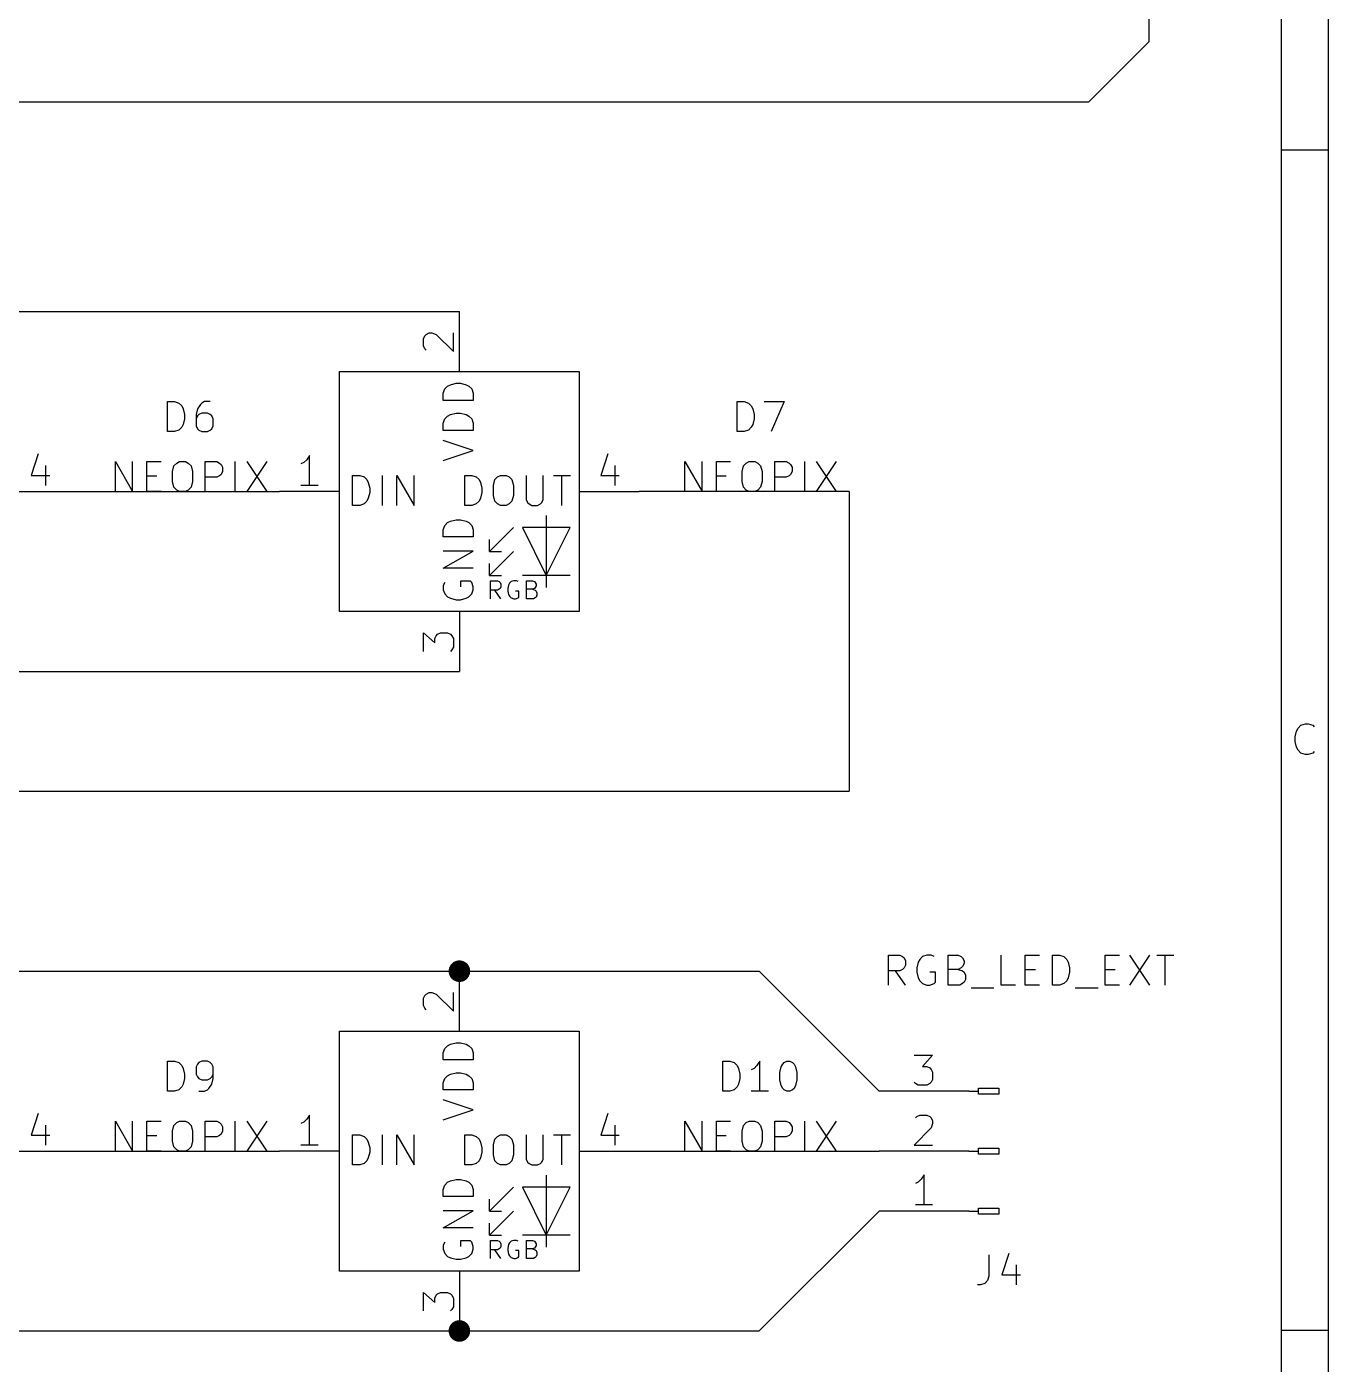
# Model space of a CAD drawing. Extents: x 0.4 to 11.3, y -7.9 to -0.4.
# Drawn here: x 9.128 to 11.299, y -6.355 to -4.125 of the extents above; entities that cross this region are included whole.
import ezdxf

# ---------------------------------------------------------------- set-up
doc = ezdxf.new("R2010")
doc.units = 0
doc.header["$MEASUREMENT"] = 0
for name, color, linetype in [('CYAN2', 4, 'CONTINUOUS'), ('GREEN3', 91, 'CONTINUOUS'), ('LYELLOW', 51, 'CONTINUOUS'), ('RED2', 1, 'CONTINUOUS'), ('RED3', 11, 'CONTINUOUS')]:
    doc.layers.add(name, color=color, linetype=linetype)

msp = doc.modelspace()

# ---------------------------------------------------------------- linework, layer by layer
at = {"layer": 'CYAN2', "linetype": 'CONTINUOUS'}
for p, q in [((9.82551, -4.72905), (9.83028, -4.72428)), ((9.83028, -4.72428), (9.83504, -4.7219)), ((9.83504, -4.7219), (9.84456, -4.71952)), ((9.84456, -4.71952), (9.8517, -4.71952)), ((9.8517, -4.71952), (9.86122, -4.7219)), ((9.86122, -4.7219), (9.86599, -4.72428)), ((9.86599, -4.72428), (9.87075, -4.72905)), ((9.36309, -4.80013), (9.36309, -4.75013)), ((9.36309, -4.75013), (9.375, -4.75013)), ((9.375, -4.75013), (9.38214, -4.75252)), ((9.425, -4.75013), (9.42024, -4.75252)), ((9.43452, -4.75013), (9.425, -4.75013)), ((9.82313, -4.73619), (9.82551, -4.72905)), ((9.82313, -4.74809), (9.82313, -4.73619)), ((9.87313, -4.74809), (9.82313, -4.74809)), ((9.87075, -4.72905), (9.87313, -4.73619)), ((9.87313, -4.73619), (9.87313, -4.74809)), ((10.3131, -4.80013), (10.3131, -4.75013)), ((10.3131, -4.75013), (10.325, -4.75013)), ((10.325, -4.75013), (10.3321, -4.75252)), ((10.3583, -4.75013), (10.3917, -4.75013)), ((10.3917, -4.75013), (10.3702, -4.80013)), ((9.38214, -4.75252), (9.38691, -4.75728)), ((9.38691, -4.75728), (9.38929, -4.76204)), ((9.38929, -4.76204), (9.39167, -4.77156)), ((9.39167, -4.77156), (9.39167, -4.7787)), ((9.41309, -4.76204), (9.41072, -4.77156)), ((9.41072, -4.77156), (9.41072, -4.79061)), ((9.41786, -4.7549), (9.41309, -4.76204)), ((9.41548, -4.77156), (9.41309, -4.77394)), ((9.42024, -4.76918), (9.41548, -4.77156)), ((9.42024, -4.75252), (9.41786, -4.7549)), ((9.42976, -4.76918), (9.42024, -4.76918)), ((9.43452, -4.77156), (9.42976, -4.76918)), ((9.43691, -4.77394), (9.43452, -4.77156)), ((9.83028, -4.77428), (9.83504, -4.7719)), ((9.83504, -4.7719), (9.84456, -4.76952)), ((9.84456, -4.76952), (9.8517, -4.76952)), ((9.8517, -4.76952), (9.86122, -4.7719)), ((9.86122, -4.7719), (9.86599, -4.77428)), ((10.3321, -4.75252), (10.3369, -4.75728)), ((10.3369, -4.75728), (10.3393, -4.76204)), ((10.3393, -4.76204), (10.3417, -4.77156)), ((10.3417, -4.77156), (10.3417, -4.7787)), ((9.38691, -4.79299), (9.38214, -4.79776)), ((9.38929, -4.78823), (9.38691, -4.79299)), ((9.39167, -4.7787), (9.38929, -4.78823)), ((9.41309, -4.77394), (9.41072, -4.7787)), ((9.41072, -4.79061), (9.41309, -4.79537)), ((9.41309, -4.79537), (9.41548, -4.79776)), ((9.43452, -4.79776), (9.43691, -4.79537)), ((9.43929, -4.7787), (9.43691, -4.77394)), ((9.43691, -4.79537), (9.43929, -4.79061)), ((9.43929, -4.79061), (9.43929, -4.7787)), ((9.82313, -4.78619), (9.82551, -4.77905)), ((9.82313, -4.79809), (9.82313, -4.78619)), ((9.82551, -4.77905), (9.83028, -4.77428)), ((9.86599, -4.77428), (9.87075, -4.77905)), ((9.87075, -4.77905), (9.87313, -4.78619)), ((9.87313, -4.78619), (9.87313, -4.79809)), ((10.3369, -4.79299), (10.3321, -4.79776)), ((10.3393, -4.78823), (10.3369, -4.79299)), ((10.3417, -4.7787), (10.3393, -4.78823)), ((9.375, -4.80013), (9.36309, -4.80013)), ((9.38214, -4.79776), (9.375, -4.80013)), ((9.41548, -4.79776), (9.42024, -4.80013)), ((9.42024, -4.80013), (9.42976, -4.80013)), ((9.42976, -4.80013), (9.43452, -4.79776)), ((9.87313, -4.79809), (9.82313, -4.79809)), ((9.87313, -4.83143), (9.82313, -4.81476)), ((10.325, -4.80013), (10.3131, -4.80013)), ((10.3321, -4.79776), (10.325, -4.80013)), ((9.82313, -4.84809), (9.87313, -4.83143)), ((9.27619, -4.90013), (9.27619, -4.85013)), ((9.27619, -4.85013), (9.30476, -4.90013)), ((9.30476, -4.90013), (9.30476, -4.85013)), ((9.32857, -4.90013), (9.32857, -4.85013)), ((9.32857, -4.85013), (9.35238, -4.85013)), ((9.37143, -4.8668), (9.37381, -4.85728)), ((9.37381, -4.85728), (9.37857, -4.85252)), ((9.37857, -4.85252), (9.38333, -4.85013)), ((9.38333, -4.85013), (9.39285, -4.85013)), ((9.39285, -4.85013), (9.39762, -4.85252)), ((9.39762, -4.85252), (9.40238, -4.85728)), ((9.40238, -4.85728), (9.40476, -4.8668)), ((9.42619, -4.90013), (9.42619, -4.85013)), ((9.42619, -4.85013), (9.44524, -4.85013)), ((9.44524, -4.85013), (9.45, -4.85252)), ((9.45, -4.85252), (9.45238, -4.8549)), ((9.45238, -4.8549), (9.45476, -4.85966)), ((9.45476, -4.85966), (9.45476, -4.8668)), ((9.47619, -4.90013), (9.47619, -4.85013)), ((9.49524, -4.85013), (9.52857, -4.90013)), ((9.52857, -4.85013), (9.49524, -4.90013)), ((10.2262, -4.90013), (10.2262, -4.85013)), ((10.2262, -4.85013), (10.2548, -4.90013)), ((10.2548, -4.90013), (10.2548, -4.85013)), ((10.2786, -4.90013), (10.2786, -4.85013)), ((10.2786, -4.85013), (10.3024, -4.85013)), ((10.3214, -4.8668), (10.3238, -4.85728)), ((10.3238, -4.85728), (10.3286, -4.85252)), ((10.3286, -4.85252), (10.3333, -4.85013)), ((10.3333, -4.85013), (10.3429, -4.85013)), ((10.3429, -4.85013), (10.3476, -4.85252)), ((10.3476, -4.85252), (10.3524, -4.85728)), ((10.3524, -4.85728), (10.3548, -4.8668)), ((10.3762, -4.90013), (10.3762, -4.85013)), ((10.3762, -4.85013), (10.3952, -4.85013)), ((10.3952, -4.85013), (10.4, -4.85252)), ((10.4, -4.85252), (10.4024, -4.8549)), ((10.4024, -4.8549), (10.4048, -4.85966)), ((10.4048, -4.85966), (10.4048, -4.8668)), ((10.4262, -4.90013), (10.4262, -4.85013)), ((10.4452, -4.85013), (10.4786, -4.90013)), ((10.4786, -4.85013), (10.4452, -4.90013)), ((9.32857, -4.87394), (9.34524, -4.87394)), ((9.37143, -4.88347), (9.37143, -4.8668)), ((9.37381, -4.89299), (9.37143, -4.88347)), ((9.40476, -4.88347), (9.40238, -4.89299)), ((9.40476, -4.8668), (9.40476, -4.88347)), ((9.44524, -4.87633), (9.42619, -4.87633)), ((9.45, -4.87394), (9.44524, -4.87633)), ((9.45238, -4.87156), (9.45, -4.87394)), ((9.45476, -4.8668), (9.45238, -4.87156)), ((9.6719, -4.92313), (9.6719, -4.87313)), ((9.6719, -4.87313), (9.68381, -4.87313)), ((9.68381, -4.87313), (9.69095, -4.87551)), ((9.69095, -4.87551), (9.69571, -4.88028)), ((9.69571, -4.88028), (9.69809, -4.88504)), ((9.7219, -4.92313), (9.7219, -4.87313)), ((9.74571, -4.92313), (9.74571, -4.87313)), ((9.74571, -4.87313), (9.77428, -4.92313)), ((9.77428, -4.92313), (9.77428, -4.87313)), ((9.85904, -4.92313), (9.85904, -4.87313)), ((9.85904, -4.87313), (9.87095, -4.87313)), ((9.87095, -4.87313), (9.87809, -4.87551)), ((9.87809, -4.87551), (9.88285, -4.88028)), ((9.88285, -4.88028), (9.88524, -4.88504)), ((9.90667, -4.8898), (9.90904, -4.88028)), ((9.90904, -4.88028), (9.91381, -4.87551)), ((9.91381, -4.87551), (9.91857, -4.87313)), ((9.91857, -4.87313), (9.92809, -4.87313)), ((9.92809, -4.87313), (9.93285, -4.87551)), ((9.93285, -4.87551), (9.93761, -4.88028)), ((9.93761, -4.88028), (9.94, -4.8898)), ((9.96143, -4.87313), (9.96143, -4.91361)), ((9.99, -4.91361), (9.99, -4.87313)), ((10.0067, -4.87313), (10.0352, -4.87313)), ((10.021, -4.92313), (10.021, -4.87313)), ((10.2786, -4.87394), (10.2952, -4.87394)), ((10.3214, -4.88347), (10.3214, -4.8668)), ((10.3238, -4.89299), (10.3214, -4.88347)), ((10.3548, -4.88347), (10.3524, -4.89299)), ((10.3548, -4.8668), (10.3548, -4.88347)), ((10.3952, -4.87633), (10.3762, -4.87633)), ((10.4, -4.87394), (10.3952, -4.87633)), ((10.4024, -4.87156), (10.4, -4.87394)), ((10.4048, -4.8668), (10.4024, -4.87156)), ((9.35238, -4.90013), (9.32857, -4.90013)), ((9.37857, -4.89776), (9.37381, -4.89299)), ((9.38333, -4.90013), (9.37857, -4.89776)), ((9.39285, -4.90013), (9.38333, -4.90013)), ((9.39762, -4.89776), (9.39285, -4.90013)), ((9.40238, -4.89299), (9.39762, -4.89776)), ((9.69809, -4.88504), (9.70047, -4.89456)), ((9.70047, -4.9017), (9.69809, -4.91122)), ((9.70047, -4.89456), (9.70047, -4.9017)), ((9.88524, -4.88504), (9.88761, -4.89456)), ((9.88761, -4.9017), (9.88524, -4.91122)), ((9.88761, -4.89456), (9.88761, -4.9017)), ((9.90667, -4.90646), (9.90667, -4.8898)), ((9.90904, -4.91599), (9.90667, -4.90646)), ((9.94, -4.90646), (9.93761, -4.91599)), ((9.94, -4.8898), (9.94, -4.90646)), ((10.3024, -4.90013), (10.2786, -4.90013)), ((10.3286, -4.89776), (10.3238, -4.89299)), ((10.3333, -4.90013), (10.3286, -4.89776)), ((10.3429, -4.90013), (10.3333, -4.90013)), ((10.3476, -4.89776), (10.3429, -4.90013)), ((10.3524, -4.89299), (10.3476, -4.89776)), ((9.68381, -4.92313), (9.6719, -4.92313)), ((9.69095, -4.92075), (9.68381, -4.92313)), ((9.69571, -4.91599), (9.69095, -4.92075)), ((9.69809, -4.91122), (9.69571, -4.91599)), ((9.87095, -4.92313), (9.85904, -4.92313)), ((9.87809, -4.92075), (9.87095, -4.92313)), ((9.88285, -4.91599), (9.87809, -4.92075)), ((9.88524, -4.91122), (9.88285, -4.91599)), ((9.91381, -4.92075), (9.90904, -4.91599)), ((9.91857, -4.92313), (9.91381, -4.92075)), ((9.92809, -4.92313), (9.91857, -4.92313)), ((9.93285, -4.92075), (9.92809, -4.92313)), ((9.93761, -4.91599), (9.93285, -4.92075)), ((9.96143, -4.91361), (9.96381, -4.91837)), ((9.96381, -4.91837), (9.96619, -4.92075)), ((9.96619, -4.92075), (9.97095, -4.92313)), ((9.97095, -4.92313), (9.98047, -4.92313)), ((9.98047, -4.92313), (9.98524, -4.92075)), ((9.98524, -4.92075), (9.98762, -4.91837)), ((9.98762, -4.91837), (9.99, -4.91361)), ((9.83028, -4.9519), (9.83504, -4.94952)), ((9.83504, -4.94952), (9.84456, -4.94714)), ((9.84456, -4.94714), (9.8517, -4.94714)), ((9.8517, -4.94714), (9.86122, -4.94952)), ((9.86122, -4.94952), (9.86599, -4.9519)), ((9.82313, -4.96381), (9.82551, -4.95667)), ((9.82313, -4.97571), (9.82313, -4.96381)), ((9.82551, -4.95667), (9.83028, -4.9519)), ((9.86599, -4.9519), (9.87075, -4.95667)), ((9.87075, -4.95667), (9.87313, -4.96381)), ((9.87313, -4.96381), (9.87313, -4.97571)), ((9.87313, -4.97571), (9.82313, -4.97571)), ((9.82313, -5.02809), (9.87313, -4.99952)), ((9.87313, -4.99952), (9.82313, -4.99952)), ((9.87313, -5.02809), (9.82313, -5.02809)), ((9.82551, -5.0519), (9.82313, -5.05667)), ((9.82313, -5.05667), (9.82313, -5.06381)), ((9.86837, -5.04952), (9.8517, -5.04952)), ((9.8517, -5.04952), (9.8517, -5.05905)), ((9.87075, -5.0519), (9.86837, -5.04952)), ((9.87313, -5.05905), (9.87075, -5.0519)), ((9.87313, -5.06381), (9.87313, -5.05905)), ((9.82313, -5.06381), (9.82551, -5.07095)), ((9.82551, -5.07095), (9.83028, -5.07571)), ((9.83028, -5.07571), (9.83504, -5.07809)), ((9.83504, -5.07809), (9.84456, -5.08047)), ((9.84456, -5.08047), (9.8517, -5.08047)), ((9.8517, -5.08047), (9.86122, -5.07809)), ((9.86122, -5.07809), (9.86599, -5.07571)), ((9.86599, -5.07571), (9.87075, -5.07095)), ((9.87075, -5.07095), (9.87313, -5.06381)), ((10.5655, -5.72313), (10.5655, -5.67313)), ((10.5655, -5.67313), (10.5845, -5.67313)), ((10.5845, -5.67313), (10.5893, -5.67551)), ((10.5893, -5.67551), (10.5917, -5.67789)), ((10.5917, -5.67789), (10.594, -5.68265)), ((10.594, -5.68265), (10.594, -5.6898)), ((10.6155, -5.68504), (10.6131, -5.69456)), ((10.6179, -5.68028), (10.6155, -5.68504)), ((10.6226, -5.67551), (10.6179, -5.68028)), ((10.6298, -5.67313), (10.6226, -5.67551)), ((10.6369, -5.67313), (10.6298, -5.67313)), ((10.6417, -5.67551), (10.6369, -5.67313)), ((10.6655, -5.72313), (10.6655, -5.67313)), ((10.6655, -5.67313), (10.6821, -5.67313)), ((10.6821, -5.67313), (10.6869, -5.67551)), ((10.6869, -5.67551), (10.6893, -5.67789)), ((10.6893, -5.67789), (10.6917, -5.68265)), ((10.6917, -5.68742), (10.6893, -5.69218)), ((10.6917, -5.68265), (10.6917, -5.68742)), ((10.7536, -5.72313), (10.7536, -5.67313)), ((10.794, -5.72313), (10.794, -5.67313)), ((10.794, -5.67313), (10.8179, -5.67313)), ((10.8393, -5.72313), (10.8393, -5.67313)), ((10.8393, -5.67313), (10.8512, -5.67313)), ((10.8512, -5.67313), (10.8583, -5.67551)), ((10.8583, -5.67551), (10.8631, -5.68028)), ((10.8631, -5.68028), (10.8655, -5.68504)), ((10.8655, -5.68504), (10.8679, -5.69456)), ((10.9274, -5.72313), (10.9274, -5.67313)), ((10.9274, -5.67313), (10.9512, -5.67313)), ((10.9679, -5.67313), (11.0012, -5.72313)), ((11.0012, -5.67313), (10.9679, -5.72313)), ((11.0131, -5.67313), (11.0417, -5.67313)), ((11.0274, -5.72313), (11.0274, -5.67313)), ((10.5845, -5.69932), (10.5655, -5.69932)), ((10.594, -5.72313), (10.5774, -5.69932)), ((10.5893, -5.69694), (10.5845, -5.69932)), ((10.5917, -5.69456), (10.5893, -5.69694)), ((10.594, -5.6898), (10.5917, -5.69456)), ((10.6131, -5.69456), (10.6131, -5.7017)), ((10.6131, -5.7017), (10.6155, -5.71122)), ((10.644, -5.7017), (10.6345, -5.7017)), ((10.644, -5.71837), (10.644, -5.7017)), ((10.6821, -5.69694), (10.6655, -5.69694)), ((10.6869, -5.69456), (10.6821, -5.69694)), ((10.6821, -5.69694), (10.6893, -5.69932)), ((10.6893, -5.69218), (10.6869, -5.69456)), ((10.6893, -5.69932), (10.6917, -5.7017)), ((10.6917, -5.7017), (10.694, -5.70646)), ((10.694, -5.70646), (10.694, -5.71361)), ((10.794, -5.69694), (10.8107, -5.69694)), ((10.8679, -5.7017), (10.8655, -5.71122)), ((10.8679, -5.69456), (10.8679, -5.7017)), ((10.9274, -5.69694), (10.944, -5.69694)), ((10.6155, -5.71122), (10.6179, -5.71599)), ((10.6179, -5.71599), (10.6226, -5.72075)), ((10.6226, -5.72075), (10.6298, -5.72313)), ((10.6298, -5.72313), (10.6345, -5.72313)), ((10.6345, -5.72313), (10.6417, -5.72075)), ((10.6417, -5.72075), (10.644, -5.71837)), ((10.6845, -5.72313), (10.6655, -5.72313)), ((10.6893, -5.72075), (10.6845, -5.72313)), ((10.6917, -5.71837), (10.6893, -5.72075)), ((10.694, -5.71361), (10.6917, -5.71837)), ((10.7036, -5.72789), (10.7417, -5.72789)), ((10.7774, -5.72313), (10.7536, -5.72313)), ((10.8179, -5.72313), (10.794, -5.72313)), ((10.8512, -5.72313), (10.8393, -5.72313)), ((10.8583, -5.72075), (10.8512, -5.72313)), ((10.8631, -5.71599), (10.8583, -5.72075)), ((10.8655, -5.71122), (10.8631, -5.71599)), ((10.8774, -5.72789), (10.9155, -5.72789)), ((10.9512, -5.72313), (10.9274, -5.72313)), ((9.83504, -5.8219), (9.84456, -5.81952)), ((9.84456, -5.81952), (9.8517, -5.81952)), ((9.8517, -5.81952), (9.86122, -5.8219)), ((9.82313, -5.83619), (9.82551, -5.82905)), ((9.82313, -5.84809), (9.82313, -5.83619)), ((9.82551, -5.82905), (9.83028, -5.82428)), ((9.83028, -5.82428), (9.83504, -5.8219)), ((9.86122, -5.8219), (9.86599, -5.82428)), ((9.86599, -5.82428), (9.87075, -5.82905)), ((9.87075, -5.82905), (9.87313, -5.83619)), ((9.87313, -5.83619), (9.87313, -5.84809)), ((9.36309, -5.90013), (9.36309, -5.85013)), ((9.36309, -5.85013), (9.375, -5.85013)), ((9.375, -5.85013), (9.38214, -5.85252)), ((9.38214, -5.85252), (9.38691, -5.85728)), ((9.38691, -5.85728), (9.38929, -5.86204)), ((9.38929, -5.86204), (9.39167, -5.87156)), ((9.41309, -5.8549), (9.41072, -5.85966)), ((9.41072, -5.85966), (9.41072, -5.87156)), ((9.41548, -5.85252), (9.41309, -5.8549)), ((9.42024, -5.85013), (9.41548, -5.85252)), ((9.42976, -5.85013), (9.42024, -5.85013)), ((9.43452, -5.85252), (9.42976, -5.85013)), ((9.43691, -5.8549), (9.43452, -5.85252)), ((9.43929, -5.85966), (9.43691, -5.8549)), ((9.43929, -5.8787), (9.43929, -5.85966)), ((9.87313, -5.84809), (9.82313, -5.84809)), ((10.2893, -5.90013), (10.2893, -5.85013)), ((10.2893, -5.85013), (10.3012, -5.85013)), ((10.3012, -5.85013), (10.3083, -5.85252)), ((10.3083, -5.85252), (10.3131, -5.85728)), ((10.3131, -5.85728), (10.3155, -5.86204)), ((10.3155, -5.86204), (10.3179, -5.87156)), ((10.3417, -5.86204), (10.3369, -5.86442)), ((10.3464, -5.85728), (10.3417, -5.86204)), ((10.3512, -5.85013), (10.3464, -5.85728)), ((10.3512, -5.90013), (10.3512, -5.85013)), ((10.3845, -5.86918), (10.3869, -5.85966)), ((10.3869, -5.85966), (10.3893, -5.8549)), ((10.3893, -5.8549), (10.3917, -5.85252)), ((10.3917, -5.85252), (10.3964, -5.85013)), ((10.3964, -5.85013), (10.4012, -5.85013)), ((10.4012, -5.85013), (10.4059, -5.85252)), ((10.4059, -5.85252), (10.4083, -5.8549)), ((10.4083, -5.8549), (10.4107, -5.85966)), ((10.4107, -5.85966), (10.4131, -5.86918)), ((9.38929, -5.88823), (9.38691, -5.89299)), ((9.39167, -5.8787), (9.38929, -5.88823)), ((9.39167, -5.87156), (9.39167, -5.8787)), ((9.41072, -5.87156), (9.41309, -5.87633)), ((9.41309, -5.87633), (9.41548, -5.8787)), ((9.41548, -5.8787), (9.42024, -5.88109)), ((9.42024, -5.88109), (9.42976, -5.88109)), ((9.42976, -5.88109), (9.43452, -5.8787)), ((9.43214, -5.89537), (9.43691, -5.88823)), ((9.43452, -5.8787), (9.43691, -5.87633)), ((9.43691, -5.87633), (9.43929, -5.87156)), ((9.43691, -5.88823), (9.43929, -5.8787)), ((9.82313, -5.88619), (9.82551, -5.87905)), ((9.82313, -5.89809), (9.82313, -5.88619)), ((9.82551, -5.87905), (9.83028, -5.87428)), ((9.83028, -5.87428), (9.83504, -5.8719)), ((9.83504, -5.8719), (9.84456, -5.86952)), ((9.84456, -5.86952), (9.8517, -5.86952)), ((9.8517, -5.86952), (9.86122, -5.8719)), ((9.86122, -5.8719), (9.86599, -5.87428)), ((9.86599, -5.87428), (9.87075, -5.87905)), ((9.87075, -5.87905), (9.87313, -5.88619)), ((9.87313, -5.88619), (9.87313, -5.89809)), ((10.3155, -5.88823), (10.3131, -5.89299)), ((10.3179, -5.8787), (10.3155, -5.88823)), ((10.3179, -5.87156), (10.3179, -5.8787)), ((10.3845, -5.88109), (10.3845, -5.86918)), ((10.3869, -5.89061), (10.3845, -5.88109)), ((10.4131, -5.88109), (10.4107, -5.89061)), ((10.4131, -5.86918), (10.4131, -5.88109)), ((9.375, -5.90013), (9.36309, -5.90013)), ((9.38214, -5.89776), (9.375, -5.90013)), ((9.38691, -5.89299), (9.38214, -5.89776)), ((9.41548, -5.90013), (9.425, -5.90013)), ((9.425, -5.90013), (9.42976, -5.89776)), ((9.42976, -5.89776), (9.43214, -5.89537)), ((9.87313, -5.89809), (9.82313, -5.89809)), ((10.3012, -5.90013), (10.2893, -5.90013)), ((10.3083, -5.89776), (10.3012, -5.90013)), ((10.3131, -5.89299), (10.3083, -5.89776)), ((10.3655, -5.90013), (10.3369, -5.90013)), ((10.3893, -5.89537), (10.3869, -5.89061)), ((10.3917, -5.89776), (10.3893, -5.89537)), ((10.3964, -5.90013), (10.3917, -5.89776)), ((10.4012, -5.90013), (10.3964, -5.90013)), ((10.4059, -5.89776), (10.4012, -5.90013)), ((10.4083, -5.89537), (10.4059, -5.89776)), ((10.4107, -5.89061), (10.4083, -5.89537)), ((9.87313, -5.93143), (9.82313, -5.91476)), ((9.82313, -5.94809), (9.87313, -5.93143)), ((9.27619, -6.00013), (9.27619, -5.95013)), ((9.27619, -5.95013), (9.30476, -6.00013)), ((9.30476, -6.00013), (9.30476, -5.95013)), ((9.32857, -6.00013), (9.32857, -5.95013)), ((9.32857, -5.95013), (9.35238, -5.95013)), ((9.37381, -5.95728), (9.37857, -5.95252)), ((9.37857, -5.95252), (9.38333, -5.95013)), ((9.38333, -5.95013), (9.39285, -5.95013)), ((9.39285, -5.95013), (9.39762, -5.95252)), ((9.39762, -5.95252), (9.40238, -5.95728)), ((9.42619, -6.00013), (9.42619, -5.95013)), ((9.42619, -5.95013), (9.44524, -5.95013)), ((9.44524, -5.95013), (9.45, -5.95252)), ((9.45, -5.95252), (9.45238, -5.9549)), ((9.45238, -5.9549), (9.45476, -5.95966)), ((9.47619, -6.00013), (9.47619, -5.95013)), ((9.49524, -5.95013), (9.52857, -6.00013)), ((9.52857, -5.95013), (9.49524, -6.00013)), ((10.2262, -6.00013), (10.2262, -5.95013)), ((10.2262, -5.95013), (10.2548, -6.00013)), ((10.2548, -6.00013), (10.2548, -5.95013)), ((10.2786, -6.00013), (10.2786, -5.95013)), ((10.2786, -5.95013), (10.3024, -5.95013)), ((10.3238, -5.95728), (10.3286, -5.95252)), ((10.3286, -5.95252), (10.3333, -5.95013)), ((10.3333, -5.95013), (10.3429, -5.95013)), ((10.3429, -5.95013), (10.3476, -5.95252)), ((10.3476, -5.95252), (10.3524, -5.95728)), ((10.3762, -6.00013), (10.3762, -5.95013)), ((10.3762, -5.95013), (10.3952, -5.95013)), ((10.3952, -5.95013), (10.4, -5.95252)), ((10.4, -5.95252), (10.4024, -5.9549)), ((10.4024, -5.9549), (10.4048, -5.95966)), ((10.4262, -6.00013), (10.4262, -5.95013)), ((10.4452, -5.95013), (10.4786, -6.00013)), ((10.4786, -5.95013), (10.4452, -6.00013)), ((9.32857, -5.97394), (9.34524, -5.97394)), ((9.37143, -5.9668), (9.37381, -5.95728)), ((9.37143, -5.98347), (9.37143, -5.9668)), ((9.40238, -5.95728), (9.40476, -5.9668)), ((9.40476, -5.9668), (9.40476, -5.98347)), ((9.44524, -5.97633), (9.42619, -5.97633)), ((9.45, -5.97394), (9.44524, -5.97633)), ((9.45238, -5.97156), (9.45, -5.97394)), ((9.45476, -5.9668), (9.45238, -5.97156)), ((9.45476, -5.95966), (9.45476, -5.9668)), ((9.6719, -6.02313), (9.6719, -5.97313)), ((9.6719, -5.97313), (9.68381, -5.97313)), ((9.68381, -5.97313), (9.69095, -5.97551)), ((9.69095, -5.97551), (9.69571, -5.98028)), ((9.7219, -6.02313), (9.7219, -5.97313)), ((9.74571, -6.02313), (9.74571, -5.97313)), ((9.74571, -5.97313), (9.77428, -6.02313)), ((9.77428, -6.02313), (9.77428, -5.97313)), ((9.85904, -6.02313), (9.85904, -5.97313)), ((9.85904, -5.97313), (9.87095, -5.97313)), ((9.87095, -5.97313), (9.87809, -5.97551)), ((9.87809, -5.97551), (9.88285, -5.98028)), ((9.90904, -5.98028), (9.91381, -5.97551)), ((9.91381, -5.97551), (9.91857, -5.97313)), ((9.91857, -5.97313), (9.92809, -5.97313)), ((9.92809, -5.97313), (9.93285, -5.97551)), ((9.93285, -5.97551), (9.93761, -5.98028)), ((9.96143, -5.97313), (9.96143, -6.01361)), ((9.99, -6.01361), (9.99, -5.97313)), ((10.0067, -5.97313), (10.0352, -5.97313)), ((10.021, -6.02313), (10.021, -5.97313)), ((10.2786, -5.97394), (10.2952, -5.97394)), ((10.3214, -5.9668), (10.3238, -5.95728)), ((10.3214, -5.98347), (10.3214, -5.9668)), ((10.3524, -5.95728), (10.3548, -5.9668)), ((10.3548, -5.9668), (10.3548, -5.98347)), ((10.3952, -5.97633), (10.3762, -5.97633)), ((10.4, -5.97394), (10.3952, -5.97633)), ((10.4024, -5.97156), (10.4, -5.97394)), ((10.4048, -5.9668), (10.4024, -5.97156)), ((10.4048, -5.95966), (10.4048, -5.9668)), ((9.37381, -5.99299), (9.37143, -5.98347)), ((9.37857, -5.99776), (9.37381, -5.99299)), ((9.38333, -6.00013), (9.37857, -5.99776)), ((9.39762, -5.99776), (9.39285, -6.00013)), ((9.40238, -5.99299), (9.39762, -5.99776)), ((9.40476, -5.98347), (9.40238, -5.99299)), ((9.69571, -5.98028), (9.69809, -5.98504)), ((9.69809, -5.98504), (9.70047, -5.99456)), ((9.70047, -5.99456), (9.70047, -6.0017)), ((9.88285, -5.98028), (9.88524, -5.98504)), ((9.88524, -5.98504), (9.88761, -5.99456)), ((9.88761, -5.99456), (9.88761, -6.0017)), ((9.90667, -5.9898), (9.90904, -5.98028)), ((9.90667, -6.00646), (9.90667, -5.9898)), ((9.93761, -5.98028), (9.94, -5.9898)), ((9.94, -5.9898), (9.94, -6.00646)), ((10.3238, -5.99299), (10.3214, -5.98347)), ((10.3286, -5.99776), (10.3238, -5.99299)), ((10.3333, -6.00013), (10.3286, -5.99776)), ((10.3476, -5.99776), (10.3429, -6.00013)), ((10.3524, -5.99299), (10.3476, -5.99776)), ((10.3548, -5.98347), (10.3524, -5.99299)), ((9.35238, -6.00013), (9.32857, -6.00013)), ((9.39285, -6.00013), (9.38333, -6.00013)), ((9.69095, -6.02075), (9.68381, -6.02313)), ((9.69571, -6.01599), (9.69095, -6.02075)), ((9.69809, -6.01122), (9.69571, -6.01599)), ((9.70047, -6.0017), (9.69809, -6.01122)), ((9.87809, -6.02075), (9.87095, -6.02313)), ((9.88285, -6.01599), (9.87809, -6.02075)), ((9.88524, -6.01122), (9.88285, -6.01599)), ((9.88761, -6.0017), (9.88524, -6.01122)), ((9.90904, -6.01599), (9.90667, -6.00646)), ((9.91381, -6.02075), (9.90904, -6.01599)), ((9.91857, -6.02313), (9.91381, -6.02075)), ((9.93285, -6.02075), (9.92809, -6.02313)), ((9.93761, -6.01599), (9.93285, -6.02075)), ((9.94, -6.00646), (9.93761, -6.01599)), ((9.96143, -6.01361), (9.96381, -6.01837)), ((9.96381, -6.01837), (9.96619, -6.02075)), ((9.96619, -6.02075), (9.97095, -6.02313)), ((9.98047, -6.02313), (9.98524, -6.02075)), ((9.98524, -6.02075), (9.98762, -6.01837)), ((9.98762, -6.01837), (9.99, -6.01361)), ((10.3024, -6.00013), (10.2786, -6.00013)), ((10.3429, -6.00013), (10.3333, -6.00013)), ((9.68381, -6.02313), (9.6719, -6.02313)), ((9.87095, -6.02313), (9.85904, -6.02313)), ((9.92809, -6.02313), (9.91857, -6.02313)), ((9.97095, -6.02313), (9.98047, -6.02313)), ((9.82313, -6.06381), (9.82551, -6.05667)), ((9.82313, -6.07571), (9.82313, -6.06381)), ((9.82551, -6.05667), (9.83028, -6.0519)), ((9.83028, -6.0519), (9.83504, -6.04952)), ((9.83504, -6.04952), (9.84456, -6.04714)), ((9.84456, -6.04714), (9.8517, -6.04714)), ((9.8517, -6.04714), (9.86122, -6.04952)), ((9.86122, -6.04952), (9.86599, -6.0519)), ((9.86599, -6.0519), (9.87075, -6.05667)), ((9.87075, -6.05667), (9.87313, -6.06381)), ((9.87313, -6.06381), (9.87313, -6.07571)), ((9.87313, -6.07571), (9.82313, -6.07571)), ((9.82313, -6.12809), (9.87313, -6.09952)), ((9.87313, -6.09952), (9.82313, -6.09952)), ((9.87313, -6.12809), (9.82313, -6.12809)), ((9.82551, -6.1519), (9.82313, -6.15667)), ((9.86837, -6.14952), (9.8517, -6.14952)), ((9.8517, -6.14952), (9.8517, -6.15905)), ((9.87075, -6.1519), (9.86837, -6.14952)), ((9.87313, -6.15905), (9.87075, -6.1519)), ((9.82313, -6.15667), (9.82313, -6.16381)), ((9.82313, -6.16381), (9.82551, -6.17095)), ((9.82551, -6.17095), (9.83028, -6.17571)), ((9.83028, -6.17571), (9.83504, -6.17809)), ((9.83504, -6.17809), (9.84456, -6.18047)), ((9.8517, -6.18047), (9.86122, -6.17809)), ((9.86122, -6.17809), (9.86599, -6.17571)), ((9.86599, -6.17571), (9.87075, -6.17095)), ((9.87075, -6.17095), (9.87313, -6.16381)), ((9.87313, -6.16381), (9.87313, -6.15905)), ((10.7333, -6.17313), (10.7333, -6.20885)), ((10.7667, -6.17075), (10.7548, -6.20646)), ((9.84456, -6.18047), (9.8517, -6.18047)), ((10.7786, -6.1898), (10.7786, -6.22313)), ((10.7262, -6.22075), (10.719, -6.22313)), ((10.7309, -6.21599), (10.7262, -6.22075)), ((10.7333, -6.20885), (10.7309, -6.21599)), ((10.7548, -6.20646), (10.7857, -6.20646)), ((10.719, -6.22313), (10.7143, -6.22313))]:
    msp.add_line(p, q, dxfattribs=at)
at = {"layer": 'GREEN3', "linetype": 'CONTINUOUS'}
for p, q in [((11, -3.6), (11, -4.15)), ((11, -4.15), (10.9, -4.25)), ((7.55, -4.25), (10.9, -4.25)), ((8.9, -4.6), (9.85, -4.6)), ((9.2, -4.9), (9.55, -4.9)), ((10.5, -4.9), (10.15, -4.9)), ((10.5, -4.9), (10.5, -5.4)), ((8.9, -5.2), (9.85, -5.2)), ((7.55, -5.4), (10.5, -5.4)), ((8.9, -5.7), (9.85, -5.7)), ((9.85, -5.7), (10.35, -5.7)), ((10.35, -5.7), (10.55, -5.9)), ((9.2, -6), (9.55, -6)), ((10.15, -6), (10.55, -6)), ((10.35, -6.3), (10.55, -6.1)), ((8.9, -6.3), (9.85, -6.3)), ((9.85, -6.3), (10.35, -6.3))]:
    msp.add_line(p, q, dxfattribs=at)
at = {"layer": 'GREEN3', "const_width": 0.018}
for points in [[(9.841, -5.7, 1), (9.859, -5.7, 1)], [(9.841, -6.3, 1), (9.859, -6.3, 1)]]:
    msp.add_lwpolyline(points, format="xyb", close=True, dxfattribs=at)
at = {"layer": 'LYELLOW', "linetype": 'CONTINUOUS'}
for p, q in [((9.65, -5.1), (9.65, -4.7)), ((9.65, -4.7), (10.05, -4.7)), ((10.05, -4.7), (10.05, -5.1)), ((10.05, -5.1), (9.65, -5.1)), ((9.65, -6.2), (9.65, -5.8)), ((9.65, -5.8), (10.05, -5.8)), ((10.05, -5.8), (10.05, -6.2)), ((10.05, -6.2), (9.65, -6.2))]:
    msp.add_line(p, q, dxfattribs=at)
at = {"layer": 'RED2', "linetype": 'CONTINUOUS'}
for p, q in [((11.2993, -0.393701), (11.2993, -7.8743)), ((11.2206, -0.472441), (11.2206, -7.79556)), ((11.2993, -4.33071), (11.2206, -4.33071)), ((9.85, -4.7), (9.85, -4.6)), ((9.65, -5.1), (9.65, -4.7)), ((9.65, -4.7), (10.05, -4.7)), ((10.05, -4.7), (10.05, -5.1)), ((9.1, -4.9), (9.2, -4.9)), ((9.65, -4.9), (9.55, -4.9)), ((10.05, -4.9), (10.15, -4.9)), ((9.995, -4.94), (9.995, -5.04)), ((9.94, -4.96), (9.9, -5)), ((10.035, -4.96), (9.955, -4.96)), ((9.955, -4.96), (9.995, -5.04)), ((9.995, -5.04), (10.035, -4.96)), ((9.9, -5), (9.9, -4.98)), ((9.9, -5), (9.92, -5)), ((9.94, -5), (9.9, -5.04)), ((9.9, -5.04), (9.9, -5.02)), ((9.9, -5.04), (9.92, -5.04)), ((10.035, -5.04), (9.955, -5.04)), ((9.995, -5.04), (9.995, -5.06)), ((9.90214, -5.07888), (9.90214, -5.04888)), ((9.90214, -5.04888), (9.91357, -5.04888)), ((9.91357, -5.04888), (9.91643, -5.05031)), ((9.91643, -5.06317), (9.91357, -5.06459)), ((9.91643, -5.05031), (9.91785, -5.05174)), ((9.91785, -5.06174), (9.91643, -5.06317)), ((9.91785, -5.05174), (9.91928, -5.05459)), ((9.91928, -5.05888), (9.91785, -5.06174)), ((9.91928, -5.05459), (9.91928, -5.05888)), ((9.93214, -5.05602), (9.93071, -5.06174)), ((9.93071, -5.06174), (9.93071, -5.06602)), ((9.93357, -5.05317), (9.93214, -5.05602)), ((9.93643, -5.05031), (9.93357, -5.05317)), ((9.94071, -5.04888), (9.93643, -5.05031)), ((9.945, -5.04888), (9.94071, -5.04888)), ((9.94785, -5.05031), (9.945, -5.04888)), ((9.96214, -5.07888), (9.96214, -5.04888)), ((9.96214, -5.04888), (9.97214, -5.04888)), ((9.97214, -5.06317), (9.96214, -5.06317)), ((9.97214, -5.04888), (9.975, -5.05031)), ((9.975, -5.06174), (9.97214, -5.06317)), ((9.97214, -5.06317), (9.97643, -5.06459)), ((9.975, -5.05031), (9.97643, -5.05174)), ((9.97643, -5.06031), (9.975, -5.06174)), ((9.97643, -5.05174), (9.97785, -5.05459)), ((9.97785, -5.05745), (9.97643, -5.06031)), ((9.97785, -5.05459), (9.97785, -5.05745)), ((9.91357, -5.06459), (9.90214, -5.06459)), ((9.91928, -5.07888), (9.90928, -5.06459)), ((9.93071, -5.06602), (9.93214, -5.07174)), ((9.93214, -5.07174), (9.93357, -5.07459)), ((9.93357, -5.07459), (9.93643, -5.07745)), ((9.93643, -5.07745), (9.94071, -5.07888)), ((9.94071, -5.07888), (9.94357, -5.07888)), ((9.94928, -5.06602), (9.94357, -5.06602)), ((9.94357, -5.07888), (9.94785, -5.07745)), ((9.94785, -5.07745), (9.94928, -5.07602)), ((9.94928, -5.07602), (9.94928, -5.06602)), ((9.97357, -5.07888), (9.96214, -5.07888)), ((9.97643, -5.07745), (9.97357, -5.07888)), ((9.97643, -5.06459), (9.97785, -5.06602)), ((9.97785, -5.07602), (9.97643, -5.07745)), ((9.97785, -5.06602), (9.97928, -5.06888)), ((9.97928, -5.07317), (9.97785, -5.07602)), ((9.97928, -5.06888), (9.97928, -5.07317)), ((10.05, -5.1), (9.65, -5.1)), ((9.85, -5.1), (9.85, -5.2)), ((11.2441, -5.30939), (11.2465, -5.29965)), ((11.2465, -5.29965), (11.249, -5.29477)), ((11.249, -5.29477), (11.2538, -5.2899)), ((11.2538, -5.2899), (11.2611, -5.28746)), ((11.2611, -5.28746), (11.266, -5.28746)), ((11.266, -5.28746), (11.2733, -5.2899)), ((11.2733, -5.2899), (11.2758, -5.29233)), ((11.2441, -5.3167), (11.2441, -5.30939)), ((11.2465, -5.32645), (11.2441, -5.3167)), ((11.249, -5.33133), (11.2465, -5.32645)), ((11.2538, -5.3362), (11.249, -5.33133)), ((11.2611, -5.33864), (11.2538, -5.3362)), ((11.266, -5.33864), (11.2611, -5.33864)), ((11.2733, -5.3362), (11.266, -5.33864)), ((11.2758, -5.33376), (11.2733, -5.3362)), ((9.85, -5.8), (9.85, -5.7)), ((9.65, -6.2), (9.65, -5.8)), ((9.65, -5.8), (10.05, -5.8)), ((10.05, -5.8), (10.05, -6.2)), ((10.7, -5.9), (10.55, -5.9)), ((10.7, -5.9), (10.716, -5.9)), ((10.716, -5.905), (10.716, -5.895)), ((10.716, -5.895), (10.75, -5.895)), ((10.75, -5.905), (10.716, -5.905)), ((10.75, -5.895), (10.75, -5.905)), ((9.1, -6), (9.2, -6)), ((9.65, -6), (9.55, -6)), ((10.05, -6), (10.15, -6)), ((10.7, -6), (10.55, -6)), ((10.7, -6), (10.716, -6)), ((10.716, -6.005), (10.716, -5.995)), ((10.716, -5.995), (10.75, -5.995)), ((10.75, -5.995), (10.75, -6.005)), ((10.75, -6.005), (10.716, -6.005)), ((9.995, -6.04), (9.995, -6.14)), ((9.94, -6.06), (9.9, -6.1)), ((10.035, -6.06), (9.955, -6.06)), ((9.955, -6.06), (9.995, -6.14)), ((9.995, -6.14), (10.035, -6.06)), ((9.9, -6.1), (9.9, -6.08)), ((9.9, -6.1), (9.92, -6.1)), ((9.94, -6.1), (9.9, -6.14)), ((10.7, -6.1), (10.55, -6.1)), ((10.7, -6.1), (10.716, -6.1)), ((10.716, -6.105), (10.716, -6.095)), ((10.716, -6.095), (10.75, -6.095)), ((10.75, -6.105), (10.716, -6.105)), ((10.75, -6.095), (10.75, -6.105)), ((9.9, -6.14), (9.9, -6.12)), ((9.9, -6.14), (9.92, -6.14)), ((9.90214, -6.17888), (9.90214, -6.14888)), ((9.90214, -6.14888), (9.91357, -6.14888)), ((9.91357, -6.14888), (9.91643, -6.15031)), ((9.91643, -6.15031), (9.91785, -6.15174)), ((9.91785, -6.15174), (9.91928, -6.15459)), ((9.91928, -6.15459), (9.91928, -6.15888)), ((9.93214, -6.15602), (9.93071, -6.16174)), ((9.93357, -6.15317), (9.93214, -6.15602)), ((9.93643, -6.15031), (9.93357, -6.15317)), ((9.94071, -6.14888), (9.93643, -6.15031)), ((9.945, -6.14888), (9.94071, -6.14888)), ((9.94785, -6.15031), (9.945, -6.14888)), ((10.035, -6.14), (9.955, -6.14)), ((9.96214, -6.17888), (9.96214, -6.14888)), ((9.96214, -6.14888), (9.97214, -6.14888)), ((9.97214, -6.14888), (9.975, -6.15031)), ((9.975, -6.15031), (9.97643, -6.15174)), ((9.97643, -6.15174), (9.97785, -6.15459)), ((9.97785, -6.15459), (9.97785, -6.15745)), ((9.995, -6.14), (9.995, -6.16)), ((9.91357, -6.16459), (9.90214, -6.16459)), ((9.91928, -6.17888), (9.90928, -6.16459)), ((9.91643, -6.16317), (9.91357, -6.16459)), ((9.91785, -6.16174), (9.91643, -6.16317)), ((9.91928, -6.15888), (9.91785, -6.16174)), ((9.93071, -6.16174), (9.93071, -6.16602)), ((9.93071, -6.16602), (9.93214, -6.17174)), ((9.93214, -6.17174), (9.93357, -6.17459)), ((9.93357, -6.17459), (9.93643, -6.17745)), ((9.93643, -6.17745), (9.94071, -6.17888)), ((9.94928, -6.16602), (9.94357, -6.16602)), ((9.94357, -6.17888), (9.94785, -6.17745)), ((9.94785, -6.17745), (9.94928, -6.17602)), ((9.94928, -6.17602), (9.94928, -6.16602)), ((9.97214, -6.16317), (9.96214, -6.16317)), ((9.975, -6.16174), (9.97214, -6.16317)), ((9.97214, -6.16317), (9.97643, -6.16459)), ((9.97643, -6.17745), (9.97357, -6.17888)), ((9.97643, -6.16031), (9.975, -6.16174)), ((9.97785, -6.15745), (9.97643, -6.16031)), ((9.97643, -6.16459), (9.97785, -6.16602)), ((9.97785, -6.17602), (9.97643, -6.17745)), ((9.97785, -6.16602), (9.97928, -6.16888)), ((9.97928, -6.17317), (9.97785, -6.17602)), ((9.97928, -6.16888), (9.97928, -6.17317)), ((10.05, -6.2), (9.65, -6.2)), ((9.85, -6.2), (9.85, -6.3)), ((9.94071, -6.17888), (9.94357, -6.17888)), ((9.97357, -6.17888), (9.96214, -6.17888)), ((11.2993, -6.29921), (11.2206, -6.29921))]:
    msp.add_line(p, q, dxfattribs=at)
at = {"layer": 'RED3', "linetype": 'CONTINUOUS'}
for p, q in [((9.79226, -4.64047), (9.79464, -4.63809)), ((9.79464, -4.63809), (9.7994, -4.63571)), ((9.7994, -4.63571), (9.80417, -4.63571)), ((9.80417, -4.63571), (9.81131, -4.63809)), ((9.81131, -4.63809), (9.83988, -4.66666)), ((9.83988, -4.66666), (9.83988, -4.63571)), ((9.78988, -4.64523), (9.79226, -4.64047)), ((9.78988, -4.65714), (9.78988, -4.64523)), ((9.79226, -4.6619), (9.78988, -4.65714)), ((9.79464, -4.66428), (9.79226, -4.6619)), ((9.14762, -4.8375), (9.13572, -4.87321)), ((9.6, -4.83988), (9.59524, -4.84702)), ((9.6, -4.88988), (9.6, -4.83988)), ((10.0976, -4.8375), (10.0857, -4.87321)), ((9.15952, -4.85655), (9.15952, -4.88988)), ((9.59048, -4.85178), (9.58572, -4.85417)), ((9.59524, -4.84702), (9.59048, -4.85178)), ((10.1095, -4.85655), (10.1095, -4.88988)), ((9.13572, -4.87321), (9.16667, -4.87321)), ((10.0857, -4.87321), (10.1167, -4.87321)), ((9.61429, -4.88988), (9.58572, -4.88988)), ((9.78988, -5.16666), (9.78988, -5.13571)), ((9.78988, -5.13571), (9.80893, -5.15238)), ((9.80893, -5.14523), (9.81131, -5.14047)), ((9.80893, -5.15238), (9.80893, -5.14523)), ((9.81131, -5.14047), (9.81369, -5.13809)), ((9.81369, -5.13809), (9.81845, -5.13571)), ((9.81845, -5.13571), (9.83035, -5.13571)), ((9.83035, -5.13571), (9.83512, -5.13809)), ((9.83512, -5.13809), (9.8375, -5.14047)), ((9.8375, -5.14047), (9.83988, -5.14523)), ((9.83988, -5.14523), (9.83988, -5.15952)), ((9.8375, -5.16428), (9.83512, -5.16666)), ((9.83988, -5.15952), (9.8375, -5.16428)), ((9.78988, -5.74523), (9.79226, -5.74047)), ((9.78988, -5.75714), (9.78988, -5.74523)), ((9.79226, -5.74047), (9.79464, -5.73809)), ((9.79464, -5.73809), (9.7994, -5.73571)), ((9.7994, -5.73571), (9.80417, -5.73571)), ((9.80417, -5.73571), (9.81131, -5.73809)), ((9.81131, -5.73809), (9.83988, -5.76666)), ((9.83988, -5.76666), (9.83988, -5.73571)), ((9.79226, -5.7619), (9.78988, -5.75714)), ((9.79464, -5.76428), (9.79226, -5.7619)), ((10.6083, -5.83988), (10.6393, -5.83988)), ((10.6393, -5.83988), (10.6226, -5.85893)), ((10.6226, -5.85893), (10.6298, -5.85893)), ((10.6298, -5.85893), (10.6345, -5.86131)), ((10.6345, -5.86131), (10.6369, -5.86369)), ((10.6369, -5.86369), (10.6393, -5.86845)), ((10.6107, -5.8875), (10.6083, -5.88512)), ((10.6155, -5.88988), (10.6107, -5.8875)), ((10.6345, -5.8875), (10.6298, -5.88988)), ((10.6369, -5.88512), (10.6345, -5.8875)), ((10.6393, -5.88035), (10.6369, -5.88512)), ((10.6393, -5.86845), (10.6393, -5.88035)), ((10.6298, -5.88988), (10.6155, -5.88988)), ((9.14762, -5.9375), (9.13572, -5.97321)), ((9.59048, -5.95178), (9.58572, -5.95417)), ((9.59524, -5.94702), (9.59048, -5.95178)), ((9.6, -5.93988), (9.59524, -5.94702)), ((9.6, -5.98988), (9.6, -5.93988)), ((10.0976, -5.9375), (10.0857, -5.97321)), ((10.6107, -5.94464), (10.6131, -5.94226)), ((10.6131, -5.94226), (10.6179, -5.93988)), ((10.6179, -5.93988), (10.6298, -5.93988)), ((10.6298, -5.93988), (10.6345, -5.94226)), ((10.6345, -5.94226), (10.6369, -5.94464)), ((10.6369, -5.94464), (10.6393, -5.9494)), ((10.6393, -5.95417), (10.6369, -5.96131)), ((10.6393, -5.9494), (10.6393, -5.95417)), ((9.13572, -5.97321), (9.16667, -5.97321)), ((9.15952, -5.95655), (9.15952, -5.98988)), ((10.0857, -5.97321), (10.1167, -5.97321)), ((10.1095, -5.95655), (10.1095, -5.98988)), ((10.6369, -5.96131), (10.6083, -5.98988)), ((9.61429, -5.98988), (9.58572, -5.98988)), ((10.6083, -5.98988), (10.6393, -5.98988)), ((10.625, -6.03988), (10.6202, -6.04702)), ((10.625, -6.08988), (10.625, -6.03988)), ((10.6155, -6.05178), (10.6107, -6.05417)), ((10.6202, -6.04702), (10.6155, -6.05178)), ((10.6393, -6.08988), (10.6107, -6.08988)), ((9.78988, -6.26666), (9.78988, -6.23571)), ((9.78988, -6.23571), (9.80893, -6.25238)), ((9.80893, -6.24523), (9.81131, -6.24047)), ((9.80893, -6.25238), (9.80893, -6.24523)), ((9.81131, -6.24047), (9.81369, -6.23809)), ((9.81369, -6.23809), (9.81845, -6.23571)), ((9.81845, -6.23571), (9.83035, -6.23571)), ((9.83035, -6.23571), (9.83512, -6.23809)), ((9.83512, -6.23809), (9.8375, -6.24047)), ((9.8375, -6.24047), (9.83988, -6.24523)), ((9.83988, -6.24523), (9.83988, -6.25952)), ((9.8375, -6.26428), (9.83512, -6.26666)), ((9.83988, -6.25952), (9.8375, -6.26428))]:
    msp.add_line(p, q, dxfattribs=at)

doc.saveas('drawing.dxf')
